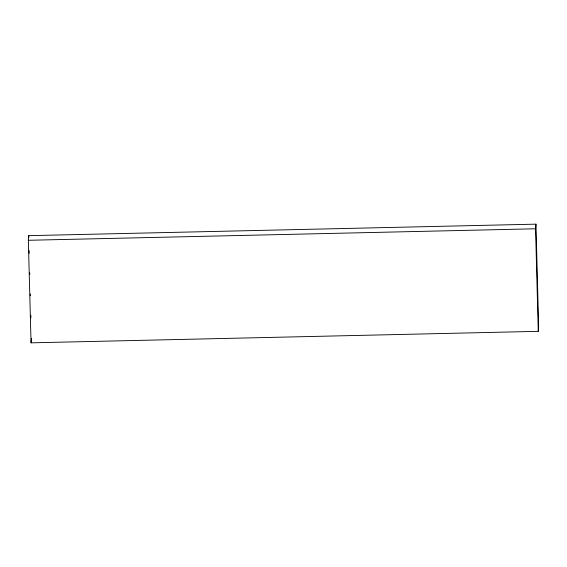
<?xml version="1.0" encoding="UTF-8"?>
<svg xmlns="http://www.w3.org/2000/svg" width="567" height="567" viewBox="0 0 567 567"><rect width="100%" height="100%" fill="white"/><g stroke="black" fill="none" stroke-linecap="round" stroke-linejoin="round"><path stroke-width="0.85" d="M28.35 240.288L28.747 235.659L535.957 224.156L538.65 326.712L538.253 331.341L31.043 342.844L28.35 240.288L535.56 228.785L535.957 224.156M31.043 342.844L31.44 338.215M535.56 228.785L538.253 331.341M28.747 235.659L28.797 237.424M29.144 250.685L29.208 253.343M29.718 272.791L29.767 274.556M30.278 294.011L30.32 295.776M30.831 315.231L30.902 317.881"/></g></svg>
